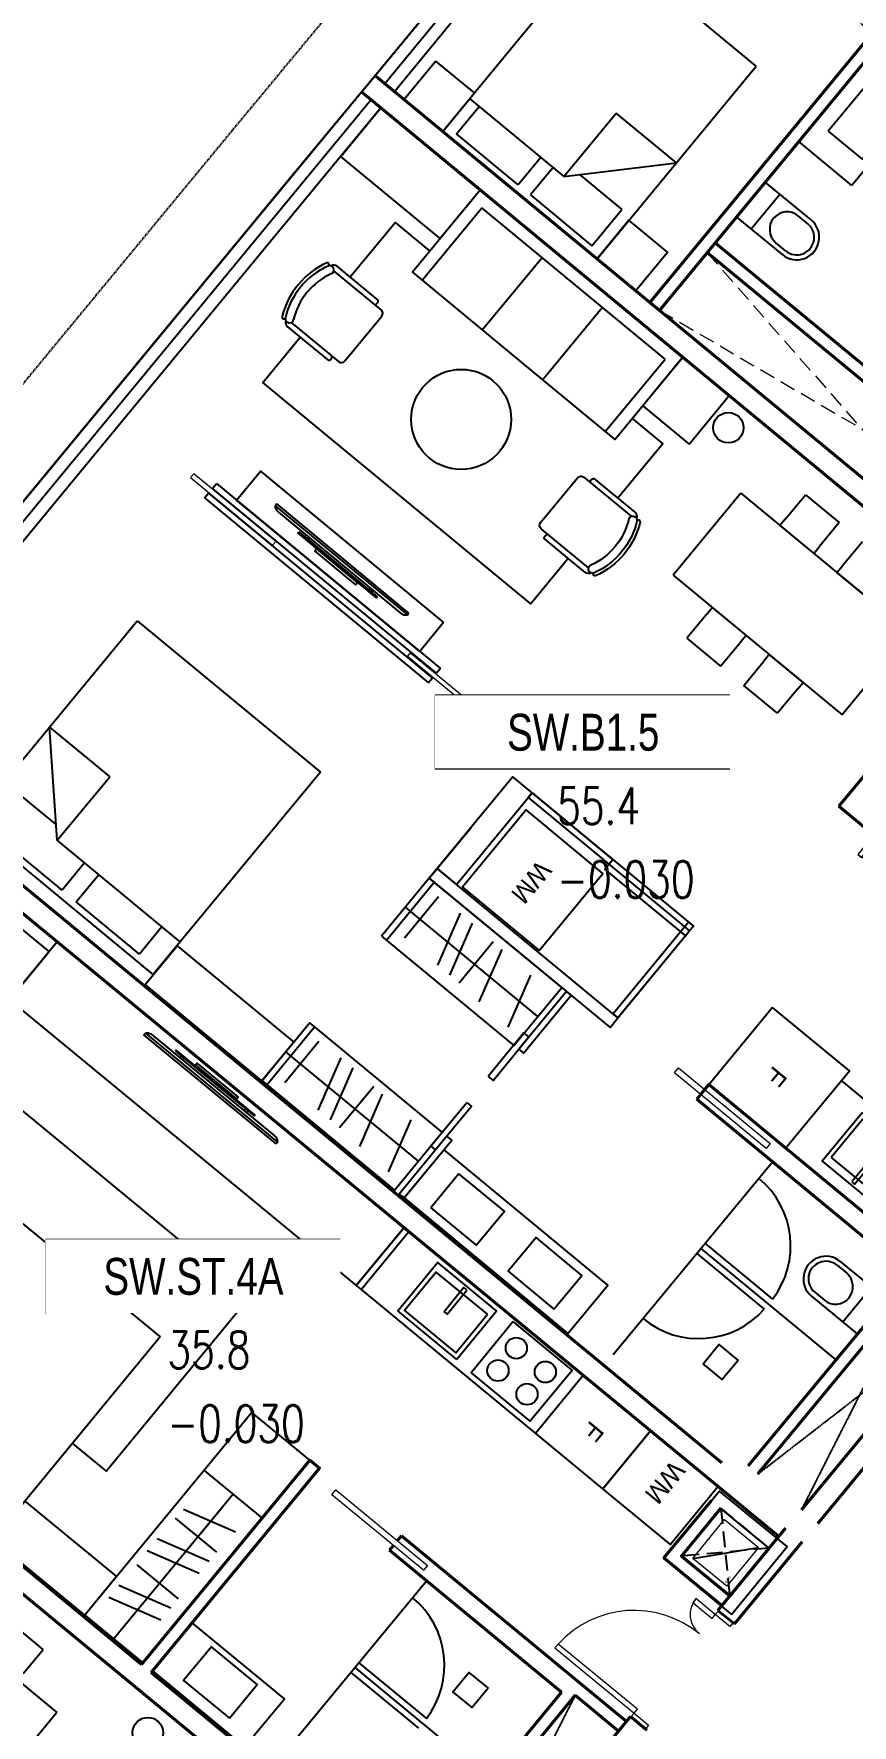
# Model space of a CAD drawing. Header units: millimetres. Extents: x -361654186 to 361255443, y -278569811 to 278836587.
# Drawn here: x -72229 to -65686, y 149983 to 163504 of the extents above; entities that cross this region are included whole.
import ezdxf
from ezdxf.enums import TextEntityAlignment as Align
from ezdxf.xclip import XClip

# ---------------------------------------------------------------- set-up
doc = ezdxf.new("R2010")
doc.units = ezdxf.units.MM
doc.header["$MEASUREMENT"] = 0
doc.header["$XCLIPFRAME"] = 0
doc.set_wipeout_variables(frame=1)
doc.linetypes.add('HIDDEN', pattern=[0.375, 0.25, -0.125])
doc.linetypes.add('TYPICAL 2 +1 BEDROOM FRONT$0$DASHED2', pattern=[9.524999999999999, 6.35, -3.175])
for name, color, linetype in [('A-_FURN----_E-_N', 251, 'Continuous'), ('A-ANNO-DIMS', 50, 'Continuous'), ('A-DRAIN', 8, 'Continuous'), ('A-FLOR-STRS', 1, 'Continuous'), ('A-FURNITURE', 251, 'Continuous'), ('A-GLAZ', 135, 'Continuous'), ('A-UNIT', 1, 'Continuous'), ('KT-Khuat', 9, 'HIDDEN'), ('MEP-M-DUCT-15', 6, 'Continuous'), ('MEP-M-DUCT-25', 7, 'Continuous'), ('SPE-MEP-General', 170, 'Continuous'), ('trục hút mùi', 21, 'Continuous'), ('TYPICAL 2 +1 BEDROOM FRONT$0$A-_DOOR----_E-', 32, 'Continuous'), ('Xref_NT1+NT2_MBDV Cot vach_220729$0$ccu12-Thay', 7, 'Continuous')]:
    doc.layers.add(name, color=color, linetype=linetype)
doc.layers.add('DO DIEN TICH', color=51, linetype='Continuous', plot=False)
doc.layers.add('DO DIEN TICH SAN', color=40, linetype='Continuous', plot=False)
for name, color, linetype, lineweight in [('KT-Chuviet', 255, 'Continuous', 15), ('KT-lomo nuoc', 3, 'HIDDEN', 5), ('KT-Net cat', 1, 'Continuous', 40), ('KT-Net cua', 87, 'Continuous', 9), ('KT-Net thay', 7, 'Continuous', 15), ('KT-Net truc', 18, 'Continuous', 15), ('SPE-MEP-HVAC', 140, 'Continuous', 0), ('SPE-MEP-M-WALL OPENING', 81, 'Continuous', 0)]:
    doc.layers.add(name, color=color, linetype=linetype, lineweight=lineweight)
doc.styles.add('220126_HDN_HBA typical plan$0$210902_YS plan 330pm ver13$0$01 Level 1$0$CENTURY GOTHIC', font='GOTHIC.TTF')
doc.styles.add('font unicode ccu', font='arial.ttf')
doc.styles.add('ROMANS', font='ROMANS.SHX')
doc.styles.get("Standard").update_dxf_attribs({"font": 'arial.ttf'})

# ---------------------------------------------------------------- blocks, each defined once
blk = doc.blocks.new('*U106')
at = {"color": 0}
for points in [[(-1100, -150), (-1100, 0), (-1060, 0), (-1060, -150)], [(-40, -150), (-40, 0), (0, 0), (0, -150)], [(-1020, -150), (-1060, -150), (-1060, -350.9565185792744), (-1020, -350.9565185792744)], [(-40, -150), (-80, -150), (-80, -970), (-40, -970)]]:
    blk.add_lwpolyline(points, close=True, dxfattribs=at)
for centre, radius, start, end in [((-1060.538708044109, -150.4191404617477), 200.5381016879552, 270.1539145637665, 0.05069369801717966), ((-41.53932015914406, -152.4398411269907), 818.4643164306439, 179.8292010983319, 267.3066065333389)]:
    blk.add_arc(centre, radius, start, end, dxfattribs=at)
blk = doc.blocks.new('CH12')
for p, q in [((-312.375, -149.2411279597436), (-312.375, -572.1779138786915)), ((-267.75, -149.2411279597436), (-267.75, -639.6303226458076)), ((267.75, -639.6303226458076), (267.75, -149.2411280118249)), ((312.375, -572.1779138786915), (312.375, -149.2411246072115)), ((-232.0500000000029, -675.3303226458047), (232.0500000000029, -675.3303226458047))]:
    blk.add_line(p, q)
for centre, radius, start, end in [((-267.75, -149.2411279597436), 44.62499999999999, 111.939144832112, 180), ((-273.6712626853696, -77.20016474780641), 13.38749999999989, 116.2505862071374, 296.2505862071374), ((-252.9468673518131, -119.2240579767858), 33.46874999998481, 116.2505888953854, 296.2505888953855), ((0, -632.1362743546706), 632.1362743546692, 63.74941379286258, 116.2505862071374), ((0, -632.1362743546706), 605.3612743546691, 63.7494137928626, 116.2505862071374), ((0, -632.1362743546706), 538.4237743546691, 63.74941109871938, 116.2505888953856), ((252.9468674045929, -119.2240580028119), 33.46875000001501, 243.7494110987195, 63.74941109871941), ((273.671262685355, -77.20016474780641), 13.38750000000007, 243.7494137928627, 63.74941379286245), ((267.75, -149.2411280118286), 44.62499999999959, 0, 68.06085506708637), ((-290.0625, -549.8654138786915), 31.55464011044969, 225, 315), ((-232.0500000000029, -639.6303226458076), 35.7, 180, 269.9999999999999), ((232.0500000000029, -639.6303226458076), 35.7, 270, 0), ((290.0625, -549.8654138786915), 31.55464011044961, 225.0000000000001, 315.0000000000002)]:
    blk.add_arc(centre, radius, start, end)
blk = doc.blocks.new('weqwq333')
blk.add_wipeout([(789.9991194265974, -3.241002831578642e-07), (789.9999072943253, 22.459753120754584), (747.0709751061902, 22.459753120754584), (747.4999072943253, 24.95975312075413), (747.0709751061902, 27.459753120753902), (995.9999072943253, 27.45975312075391), (995.9999072943253, 37.45975312075402), (930.999907294326, 37.45975312075402), (930.999907294326, 57.45975312075402), (1231.8664491169725, 57.45975312038523), (1249.7089296661925, 59.06439810882624), (1266.9787932754527, 63.826835363346035), (1278.4893502848695, 73.14329424184642), (1289.9999072942878, 82.45975312034851), (1289.9999072941914, 102.45975312031429), (-160.00009270580904, 102.45975312090111), (-160.00009270581904, 82.45975312086917), (-148.48953569637888, 73.1432942424063), (-136.9789786872534, 63.82683536394979), (-119.70911507775418, 59.064398109304825), (-101.86663452839275, 57.45975312083085), (198.99990729432534, 57.459753120754), (198.99990729432534, 37.459753120754), (133.99990729432488, 37.459753120754), (133.99990729432488, 27.459753120753888), (382.9288394824605, 27.459753120755714), (382.9288394824605, 22.459753120754577), (339.9999072943251, 22.459753120754577), (339.9991199803412, 0.01578526706665263)]).dxf.layer = 'A-DRAIN'
at = {"layer": 'A-DRAIN'}
for p, q in [((-160.0000927057117, 102.4597531203181), (-160.0000927057117, 82.45975311845541)), ((1289.999907294288, 102.4597531203181), (-160.0000927057117, 102.4597531203181)), ((-160.0000927057117, 102.4597531203181), (-160.0000927057117, 82.45975311845541)), ((-160.0000927057117, 82.45975311845541), (1289.999907294288, 82.45975312031806)), ((-136.978978686966, 63.82683536410332), (-160.0000927057117, 82.45975311845541)), ((-101.8666345281526, 57.45975311845541), (1231.866449117195, 57.45975312031806)), ((1266.978793275543, 63.82683536224067), (1289.999907294288, 82.45975312031806)), ((1289.999907294288, 82.45975312031806), (1289.999907294288, 102.4597531203181)), ((1289.999907294288, 82.45975312031806), (1289.999907294288, 102.4597531203181))]:
    blk.add_line(p, q, dxfattribs=at)
for points in [[(133.999907293357, 37.45975312404335), (995.9999072942883, 37.4597531221807), (995.9999072942883, 27.4597531221807), (133.9999072938226, 27.45975312404335)], [(198.9999072938226, 57.45975312031806), (228.999907293357, 57.4597531221807), (228.9999072938226, 37.45975312031806), (198.9999072938226, 37.4597531221807)], [(339.999907293357, 22.45975312031806), (789.9999072938226, 22.45975312404335), (789.9991194256581, -3.222376108169556e-07), (339.9991199793294, 0.01578526757657528)], [(930.9999072938226, 57.4597531221807), (900.9999072942883, 57.4597531221807), (900.9999072938226, 37.45975312404335), (930.9999072938226, 37.45975312404335)]]:
    blk.add_lwpolyline(points, close=True, dxfattribs=at)
for centre, radius, start, end in [((-101.866634529084, 157.4597531221807), 99.99999999999999, 249.4439547450051, 270), ((389.9999072928913, 24.95975312031806), 7.499999999999999, 160.5287793325574, 199.4712206674425), ((389.9999072928913, 24.95975312031806), 7.499999999999999, 340.5287793325574, 19.47122066744256), ((739.9999072938226, 24.9597531221807), 7.499999999999999, 160.5287793325574, 199.4712206674425), ((739.9999072938226, 24.9597531221807), 7.499999999999999, 340.5287793325574, 19.47122066744256), ((1231.866449116264, 157.4597531240433), 99.99999999999999, 270, 290.5560452077797)]:
    blk.add_arc(centre, radius, start, end, dxfattribs=at)
blk = doc.blocks.new('qweewe')
for p, q in [((-226617.649540008, -3043559.718917042, 0.0008727778800783348), (-226617.6495399146, -3043199.718917044, 0.0008727778800783348)), ((-226142.6495399146, -3043199.718917163, 0.0008727778800783348), (-226617.6495399146, -3043199.718917044, 0.0008727778800783348)), ((-226467.6495400079, -3043559.718917079, 0.0008727778800783348), (-226467.6495399145, -3043199.718917081, 0.0008727778800783348)), ((-226142.649539925, -3043239.718917165, 0.0008727778800783348), (-226242.649539925, -3043239.718917139, 0.0008727778800783348)), ((-226142.649540008, -3043559.718917165, 0.0008727778800783348), (-226617.649540008, -3043559.718917042, 0.0008727778800783348)), ((-226142.6495399976, -3043519.718917165, 0.0008727778800783348), (-226242.6495399976, -3043519.718917141, 0.0008727778800783348))]:
    blk.add_line(p, q)
for centre, radius, start, end in [((-226242.6495399613, -3043379.718917141, 0.0008727778800783348), 139.9999999999927, 89.99999998332474, 269.9999999833247), ((-226142.6495399613, -3043379.718917165, 0.0008727778800783348), 179.9999999999927, 269.9999999833247, 89.99999998332474), ((-226142.6495399613, -3043379.718917165, 0.0008727778800783348), 139.9999999999927, 269.9999999833247, 89.99999998332474)]:
    blk.add_arc(centre, radius, start, end)
blk = doc.blocks.new('BEDH-1')
for p, q in [((475, -1.054711873393899e-13), (-475, 1.054711873393899e-13)), ((-475, 1.054711873393899e-13), (-475.0000000000002, -1050)), ((-381.8394731497392, -27.72451273631296), (-381.8394731497393, -215.2726866770535)), ((-20.94842891092413, -27.72451273631304), (-381.8394731497392, -27.72451273631296)), ((-20.94842891092416, -169.6087834425271), (-20.94842891092413, -27.72451273631304)), ((379.7956140944734, -27.72451273631313), (52.11540216114371, -27.72451273631306)), ((52.11540216114371, -27.72451273631306), (52.11540216114368, -169.6087834425271)), ((379.7956140944734, -169.6087834425271), (379.7956140944734, -27.72451273631313)), ((474.9999999999998, -1050), (475, -1.054711873393899e-13)), ((-162.6479800441303, -169.608783442527), (-475.0000000000001, -498.4003835124894)), ((474.9999999999999, -169.6087834425272), (-162.6479800441303, -169.608783442527)), ((-162.6479800441303, -169.608783442527), (-162.6479800441303, -498.4003835124894)), ((-206.9290897110478, -215.2726866770535), (-381.8394731497393, -215.2726866770535)), ((-475.0000000000001, -498.4003835124894), (-162.6479800441303, -498.4003835124894)), ((-475.0000000000002, -1050), (474.9999999999998, -1050))]:
    blk.add_line(p, q)
blk = doc.blocks.new('Condo-1BR-corner')
at = {"layer": 'A-FLOR-STRS'}
for p, q in [((3077.315626239404, 1997.907655009767, -3.841493788019935e-05), (3109.15141448006, 2036.462584674824, -3.841493788020803e-05)), ((3109.15141448006, 2036.462584674824, -3.841493788020803e-05), (4899.40486148186, 558.2053485155338, -3.841493788020976e-05)), ((3140.987202629447, 2075.017514228704, -3.841493788020109e-05), (3172.822990685701, 2113.572443670011, -3.841493788020109e-05)), ((4931.240649629384, 596.760278069065, -3.841493788020976e-05), (3140.987202629447, 2075.017514228704, -3.841493788020109e-05)), ((3172.822990708053, 2113.572443695506, -3.841493788020109e-05), (4963.076437428594, 635.3152071973309, -3.841493788020109e-05)), ((3172.822990685701, 2113.572443670011, -3.841493788020109e-05), (4963.076437687501, 635.3152075111866, -3.841493788020109e-05)), ((3077.315626239404, 1997.907655009767, -3.841493788019935e-05), (4867.569073239341, 519.6504188491963, -3.841493788020109e-05)), ((4899.404864395037, 558.2053520440822, -3.841493788020976e-05), (4867.569073239341, 519.6504188491963, -3.841493788020456e-05)), ((4963.076437687501, 635.3152075111866, -3.841493788020109e-05), (4931.240652544424, 596.7602815983118, -3.841493788020976e-05))]:
    blk.add_line(p, q, dxfattribs=at)
at = {"layer": 'A-FURNITURE'}
for p, q in [((4816.22910903208, 3739.222778340452, -3.841493788020109e-05), (5293.765931420028, 4317.54672152549, -3.841493788020803e-05)), ((6758.853254156187, 3107.78677147103, -3.841493788020109e-05), (5293.765931420028, 4317.54672152549, -3.841493788020803e-05)), ((5298.165728351101, 3341.275426349137, -3.841493788020803e-05), (5775.702550740913, 3919.599369533244, -3.841493788019935e-05)), ((5780.102347671986, 2943.32807435689, -3.841493788020803e-05), (6257.63917006366, 3521.652017542045, -3.841493788020109e-05)), ((6281.316431764513, 2529.462828285876, -3.841493788019935e-05), (6758.853254156187, 3107.78677147103, -3.841493788020109e-05)), ((5961.577617643401, 2793.479317815276, -3.841493788020803e-05), (6038.687476733699, 2729.807741495199, -3.841493788020109e-05)), ((7366.165704848245, 2035.246433035587, 0.0267037793208661), (8715.588239723817, 920.9938462174032, 0.02757763038597387)), ((7722.064543763176, 1830.83250509901, 0.02670377932086512), (7881.243484606966, 2023.607152784942, 0.02670377932086513)), ((7881.243484606966, 2023.607152784942, 0.02670377932086513), (8151.127991370857, 1800.756635599304, 0.02670377932086513)), ((8151.127991370857, 1800.756635599304, 0.02670377932086513), (7991.949050525203, 1607.981987913256, 0.02670377932086513)), ((8336.829100901261, 1647.418495529448, 0.02670377932086512), (8177.650160055608, 1454.643847843749, 0.02670377932086513)), ((6824.957306133583, 1379.812630755594, 0.0267037793208651), (8174.379840845242, 265.5600440806011, 0.02757763038597386)), ((7093.010878870264, 1069.013146451558, 0.02670377932086513), (6933.83193802461, 876.2384987673722, 0.02670377932086512)), ((6933.83193802461, 876.2384987673722, 0.02670377932086512), (7203.716444786638, 653.387981581036, 0.02670377932086513)), ((7203.716444786638, 653.387981581036, 0.02670377932086513), (7362.895385632291, 846.1626292665023, 0.02670377932086512)), ((8715.588239723817, 920.9938462174032, 0.02757763038597387), (8174.379840845242, 265.5600440809503, 0.02757763038597318)), ((7389.417554317042, 500.0498415104812, 0.02670377932086513), (7548.596495162696, 692.8244891961804, 0.02670377932086513)), ((7659.30206107907, 277.199324325542, 0.02670377932086512), (7389.417554317042, 500.0498415104812, 0.02670377932086513)), ((7818.481001924723, 469.9739720111247, 0.02670377932086512), (7659.30206107907, 277.199324325542, 0.02670377932086512)), ((4874.681453628466, -1041.106112443842), (5208.393912417814, -636.9573445421411)), ((4674.840217996389, -1517.088740902953, -0.1498657787379716), (4947.508622599766, -1186.876360980328, -0.1498657787379717)), ((5742.005824772641, -2146.329532478587, 0.0007515485165374772), (4683.665318580344, -1272.434317290667, 0.02739510591846444)), ((4942.238858034834, -1737.888826208888, -0.1498657787379717), (5123.663666151464, -1321.109279399738, -0.1498657787379717)), ((5038.993123549968, -1817.782351771835, -0.1498657787379717), (5220.417931662872, -1401.002804965479, -0.1498657787379717)), ((5112.391003420576, -1878.389657926513, -0.1498657787379717), (5385.059408025816, -1548.177278002491, -0.1498657787379717)), ((5274.289500746876, -2028.904769450543, -0.1498657787379717), (5455.71430885978, -1612.125222650939, -0.1498657787379717)), ((5504.115218132734, -2233.199693091214), (5685.540026247501, -1816.4201462809)), ((3719.766780484468, -2673.736375647713, -0.1498657787379717), (3992.435185089707, -2343.523995725089, -0.1498657787379716)), ((4786.932642875239, -3302.976855804329), (3728.591881070286, -2429.081952035427, 0.02739510591846444)), ((3987.165420524776, -2894.536460953648, -0.1498657787379716), (4168.590228641406, -2477.756914144498, -0.1498657787379717)), ((4083.919686038047, -2974.429986516596, -0.1498657787379717), (4265.344494152814, -2557.65043971024, -0.1498657787379717)), ((4157.317565910518, -3035.037292671273, -0.1498657787379717), (4429.985970515758, -2704.824912747252, -0.1498657787379717)), ((4319.216063234955, -3185.552404195303, -0.1498657787379717), (4500.64087134786, -2768.772857395699, -0.1498657787379717)), ((4549.041780620813, -3389.847327835974), (4730.46658873558, -2973.06778102566)), ((6345.608383750456, -4848.92048987461, -0.03334583362548411), (7618.064313507522, -3307.848213182588, 0.01096106421166161)), ((7013.453238355811, -4041.160984318645, -0.004838702408748222), (7552.885378346662, -4486.568624961597, -0.004838702408748226)), ((7045.743187795277, -4000.980330892547, -0.04093263929491249), (8125.461370135541, -4892.274594775343, -0.01239346053477127)), ((7079.08942033432, -3961.67187734897, -0.004838702408748228), (7618.506606670911, -4407.09762770572, -0.004838702408748225))]:
    blk.add_line(p, q, dxfattribs=at)
at = {"layer": 'A-FURNITURE', "extrusion": (-5.788255105649877e-07, 4.780158418304732e-07, 0.9999999999997182)}
blk.add_line((9201.761324757535, -3512.903605680389, -0.0659759028341527), (8169.003075327026, -2659.899857449229, -0.05596140533113962), dxfattribs=at)
at = {"layer": 'A-FURNITURE'}
for points in [[(4166.815193249146, 4728.603768157016), (4485.173074843595, 5114.153063614096), (5280.021608248353, 4457.957524803584), (4961.663726655766, 4072.408229346271)], [(5697.478132091463, -358.7643115321407), (5543.258414134383, -231.4211590145715), (4938.343471808359, -964.0071674586507), (5092.563189765438, -1091.35031997622)], [(5753.755579190329, -1619.562718220055), (6263.128189899027, -1002.683845621068), (5649.205955989659, -495.7526068484876), (5139.833345279098, -1112.631479447358)], [(4492.647499646991, -1503.764561397489), (4531.202429182827, -1535.600349568296), (4912.453431289643, -1072.018473667558), (4873.898501751944, -1040.182685498265)], [(4492.649183541536, -1503.762522134115), (5550.990337865427, -2377.65695239976), (5933.022607959807, -1915.000542710186), (4874.681453628466, -1041.106112443842)], [(5589.543619640172, -2409.511690354906), (5628.098549176008, -2441.347478525713), (6009.349551282823, -1977.765602624975), (5970.794621746987, -1945.929814455681)], [(3537.565734347329, -2660.40531958302), (3576.120663883165, -2692.241107753827), (3957.37166598998, -2228.659231853206), (3918.816736452281, -2196.823443683796)], [(3537.575746029615, -2660.410156878876), (4595.914015712216, -3534.308078702888), (4977.946285804734, -3071.651669013314), (3919.608016116545, -2197.753747188603)], [(5345.352768043056, -2626.712566307979), (5383.907697578892, -2658.548354478786), (5669.513897500932, -2310.797711945255), (5630.958967963234, -2278.961923775962)], [(5173.325547115877, -2835.047203604598), (5211.880476655439, -2866.882991772494), (4924.564211633056, -3212.956706620054), (4886.00928209722, -3181.120918450644)], [(4634.461854340509, -3566.152448540437), (4673.016783876345, -3597.988236711244), (5054.26778598316, -3134.406360810623), (5015.712856447324, -3102.570572641212)], [(5983.241884753108, -4681.182947300375), (6302.22668244876, -4296.152027592063), (4992.138452989981, -3212.791558017139), (4673.153655298054, -3597.822477722657)]]:
    blk.add_lwpolyline(points, close=True, dxfattribs=at)
for points, elevation in [([(5780.102347671986, 2943.32807435689), (6358.426290856674, 2465.791251966264), (6899.634689565748, 3121.22505424195), (5280.32764864713, 4458.328156933421), (4739.119249939919, 3802.89435465727), (5780.102347671986, 2943.32807435689)], -3.841493788020803e-05), ([(6950.880839273334, 2429.41845601087), (7269.238720867783, 2814.967751467368), (6899.111397227272, 3120.591317796498), (6580.753515634686, 2735.042022340465)], -3.841493788019935e-05), ([(4988.821136778221, 1003.111789769027), (4797.806407822296, 771.7822124939412), (3332.715292112902, 1981.545294460841), (3523.730021068826, 2212.874871735228)], -3.841493788020109e-05), ([(6987.77137638256, -1424.191585444962), (6382.875366989523, -2156.754664945416), (5092.582122698426, -1091.327391032595), (5697.478132091463, -358.7643115321407)], 0.05479021183692888), ([(5697.478327292949, -358.7644727149745), (5665.642539123073, -397.3194022538373), (6310.788879476488, -930.0331816867692), (6342.624667644501, -891.4782521481393)], 0.05479021183692888), ([(6955.935219828039, -1462.74696112005), (6924.099431658164, -1501.301890658913), (6278.953091306612, -968.5881112230709), (6310.788879476488, -930.0331816867692)], 0.05479021183692888), ([(4938.343634178862, -964.00730153115), (4874.672057999298, -1041.117160412483), (6319.323772618547, -2233.71921910916), (6382.995348798111, -2156.609360227943)], 0.05479021183692884), ([(6344.440419262275, -2124.773572057136), (6382.995348798111, -2156.609360227943), (6986.855114392936, -1423.435754886828), (6948.300184855238, -1391.599966717535)], 0.05479021183692888), ([(2603.014366121963, -1890.492200295557), (2857.70225915499, -1582.054074977641), (3791.391731506214, -2353.028379826574), (3536.703838482499, -2661.4665051396)], 0.02739510591846444), ([(4885.576437963173, -3673.707004213938), (5108.060844587162, -3403.520607645856), (5474.742382595316, -3705.463730766089), (5252.257975969464, -3975.650127330446)], 9.393739840296567e-07), ([(5870.574118742719, -4487.044698998332), (6093.790337001905, -4217.462577953585), (5727.928887201473, -3914.526281903265), (5504.712668946013, -4184.108402948943)], 9.393739840296567e-07), ([(7344.361322156037, -4895.839191415522), (7217.018169478397, -5050.058909565269), (7062.798451329465, -4922.715756887861), (7190.141604005243, -4768.496038738114)], -0.03056135147877142)]:
    blk.add_lwpolyline(points, close=True, dxfattribs=dict(at, elevation=elevation))
for points, elevation in [([(4240.466782832518, 3765.176860045409), (4600.244986975566, 4200.888494891231), (4878.222089515999, 3971.355715074926)], -3.841493788019935e-05), ([(5985.08311213553, 1514.395003156969), (5685.837410369888, 1151.991632314865), (3543.432907890528, 2921.029644633178), (3842.67860965617, 3283.433015475282)], -3.841493788020109e-05), ([(6497.529130086303, 2634.252611963893), (6742.649489454925, 2431.850482572918), (6382.871285311878, 1996.138847727096)], -3.841493788020109e-05), ([(7366.165704848245, 2035.246433035587), (6824.957306133583, 1379.812630755594)], 0.0267037793208651), ([(7366.165705017745, 2035.246432894142), (6824.957306133583, 1379.812630755594)], 0.0267037793208651), ([(7722.064543763176, 1830.832505098311), (7678.141910763457, 1777.639726852183), (7948.026417525485, 1554.789209667128), (7991.949050525203, 1607.981987913256)], 0.0267037793208651), ([(8447.534666815773, 1231.793330657878), (8403.612033817917, 1178.600552409538), (8133.727527055889, 1401.451069595991), (8177.650160055608, 1454.643847843749)], 0.02670377932086511), ([(7093.010878872126, 1069.013146452256), (7136.933511869982, 1122.205924699665), (7406.81801863201, 899.3554075132124), (7362.895385632291, 846.1626292665023)], 0.02670377932086509), ([(7818.481001924723, 469.9739720118232), (7862.403634926304, 523.1667502584169), (7592.519128162414, 746.0172674434725), (7548.596495162696, 692.8244891961804)], 0.0267037793208651)]:
    blk.add_lwpolyline(points, dxfattribs=dict(at, elevation=elevation))
at = {"layer": 'A-FURNITURE', "extrusion": (-1.157651021131046e-06, 9.560316836589854e-07, 0.9999999999988729)}
for points, elevation in [([(7619.158764885078, -2075.353295924693), (7109.703959060324, -2692.164288706251), (7723.558638487431, -3199.177328647102), (8233.013444321354, -2582.366335863797)], -0.05317237950317953), ([(8334.030660259767, -2914.817532669258), (8804.349042257189, -3303.276822112067), (8485.93978861373, -3688.783692603673), (8015.621406614217, -3300.324403159002)], -0.1536049820392189), ([(8087.084145485899, -3275.04443177929), (8497.26345568714, -3613.831877653952), (8751.990858603198, -3305.426381263566), (8341.811548401907, -2966.638935386779)], -0.1536049820392197), ([(8251.95176164419, -3469.581495450481), (8275.08217387442, -3488.686050670134), (8434.286800695369, -3295.93261542695), (8411.156388466781, -3276.828060205783)], -0.1536049820392206)]:
    blk.add_lwpolyline(points, close=True, dxfattribs=dict(at, elevation=elevation))
at = {"layer": 'A-FURNITURE'}
for centre, radius in [((5129.203319020569, 2626.220606427756, -7.575669065101528e-05), 400), ((7265.222231714055, 2559.532887719339, 0.05475179689904869), 121.6887198866292)]:
    blk.add_circle(centre, radius, dxfattribs=at)
for centre, start, end in [((7063.171202656697, -3980.949074914504, -0.004838702408748223), 322.4983955305573, 50.45168227241857), ((7029.370808844338, -4021.883252352534, -0.00483870240874822), 230.4536059227265, 318.4068926856563)]:
    blk.add_arc(centre, 700.0000000000001, start, end, dxfattribs=at)
at = {"layer": 'A-GLAZ'}
for points in [[(118.7050963280781, 143.6681763250963), (4332.202503639855, 5243.831563621759)], [(272.9247466500383, 16.32494139345363), (4485.266620121052, 5117.42546859273)]]:
    blk.add_lwpolyline(points, dxfattribs=at)
at = {"layer": 'KT-Khuat', "ltscale": 5}
for points, elevation in [([(8774.941978017829, -4262.867068387684), (7849.146899595115, -6090.599590932339)], -0.01239346021309639), ([(7502.171912454738, -5804.054030333064), (9121.798273868713, -4549.566814384016)], -0.0123934609284048)]:
    blk.add_lwpolyline(points, dxfattribs=dict(at, elevation=elevation))
at = {"layer": 'KT-Net cat'}
for p, q in [((8149.651357628201, -466.5148217750248, -0.01239347268274163), (9405.577014549985, 1054.048384606023, -0.01239339213407218)), ((118.7025131370756, 143.670309334062, -0.01239346092840128), (7212.808526857931, -5714.120230647037, -0.01239346092840128)), ((8396.611228772264, -670.4635568400263, -0.01239347268274165), (8149.651357628201, -466.5148217750248, -0.01239347268274163)), ((7849.14718786304, -6090.599241871038, -0.01239346092840495), (10732.34852977621, -2599.354093161412, -0.01239345930801874)), ((7980.226736350625, -6198.849655118713, -0.01239346092840497), (10971.6808577257, -2576.522092691856, -0.0123934597493475)), ((7425.066295697325, -5740.377316657978, -0.01239346092840492), (8697.86394235259, -4199.15695699153, -0.0123934602130807)), ((7502.171912454738, -5804.054030333064, -0.01239346092840493), (8774.941978017829, -4262.867068387684, -0.01239346021309621))]:
    blk.add_line(p, q, dxfattribs=at)
at = {"layer": 'KT-Net cat', "elevation": -0.04131058838218386}
blk.add_lwpolyline([(7013.31250506267, -2806.76340679219), (7108.817300902767, -2691.09649702115), (9217.30306970881, -4433.899904612976), (9121.798273868713, -4549.566814384016)], close=True, dxfattribs=at)
at = {"layer": 'KT-Net cua'}
for points, elevation in [([(3647.228667074814, 1650.516770962626), (2991.794864658266, 2191.725169501617), (2966.326234139502, 2160.881225859514), (3621.76003655605, 1619.672827319708)], 0.0008352830848686234), ([(4724.836566364393, 760.7084641862893), (5380.270368780941, 219.5000656461343), (5354.801738262177, 188.656122003682), (4699.367935845628, 729.8645205427893)], 0.0008352830848686148), ([(7599.801213981642, -3163.058689760219), (7567.965425809904, -3201.613619299082), (6835.421764595492, -2596.733644075401), (6867.257552765368, -2558.178714539099)], -0.05136502226448281)]:
    blk.add_lwpolyline(points, close=True, dxfattribs=dict(at, elevation=elevation))
at = {"layer": 'A-FURNITURE'}
for name, p, rotation in [('CH12', (3825.637894203886, 3702.607808459667, -7.575669065651089e-05), 50.45264409332036), ('qweewe', (-2104064.097540102, -2207036.687875362, -0.07552919988774623), 140.4536058681156)]:
    blk.add_blockref(name, p, dxfattribs=dict(at, rotation=rotation))
at = {"layer": 'A-FURNITURE', "xscale": -1, "rotation": 230.4526440933203}
blk.add_blockref('CH12', (6432.768744334579, 1549.833403985831, -7.575669065650395e-05), dxfattribs=at)
at = {"layer": 'KT-Net cua', "rotation": 320.4865050622928}
blk.add_blockref('*U106', (9340.700256635144, -1254.651254996192, -0.01239347268270695), dxfattribs=at)
at = {"layer": 'A-FURNITURE', "insert": (5803.886828871444, -937.4077335628681, 0.04131058838218382), "char_height": 150, "width": 310.8634934604634, "attachment_point": 4, "rotation": 230.45264409332034, "style": '220126_HDN_HBA typical plan$0$210902_YS plan 330pm ver13$0$01 Level 1$0$CENTURY GOTHIC'}
blk.add_mtext('WM', dxfattribs=at)
at = {"layer": 'A-FURNITURE', "extrusion": (-1.157651021131046e-06, 9.560316836589854e-07, 0.9999999999988729), "insert": (7609.648837772373, -2675.110885519302, 0.08512250360978546), "char_height": 150, "width": 310.8634934604635, "attachment_point": 6, "text_direction": (-0.6368185072874099, -0.771013740977575, -1.000303254148222e-10), "style": '220126_HDN_HBA typical plan$0$210902_YS plan 330pm ver13$0$01 Level 1$0$CENTURY GOTHIC'}
blk.add_mtext('F', dxfattribs=at)
at = {"layer": 'A-FURNITURE', "xscale": 0.9450000000000002, "yscale": 0.9450000000000002, "zscale": 0.9450000000000002, "rotation": 320.4549032879013}
blk.add_blockref('weqwq333', (3710.296612778679, 1779.860663877917, -3.841493788020803e-05), dxfattribs=at)
at = {"layer": 'A-GLAZ'}
blk.add_lwpolyline([(195.8149214884907, 79.99655885976972), (4408.16100330319, 5181.102182317816)], dxfattribs=at)
at = {"layer": 'KT-Net cat'}
blk.add_line((9405.577014549985, 1054.048384606023, -0.01239339213407218), (4332.202503639855, 5243.831563621759, -0.01239339213407177), dxfattribs=at)
at = {"layer": 'A-FURNITURE', "xscale": -2.000000000000002, "yscale": 2.000000000000002, "zscale": 2, "rotation": 140.4522556179508}
blk.add_blockref('BEDH-1', (1935.374628433958, -1207.020076277666, -0.01239347081291349), dxfattribs=at)
blk = doc.blocks.new('*U89')
at = {"color": 0}
blk.add_lwpolyline([(-2.91038304567337e-11, 0), (399.9999999999709, -9.701276818911232e-12), (399.9999999999709, 349.9999999999903), (-2.91038304567337e-11, 350)], close=True, dxfattribs=at)
at = {"layer": 'MEP-M-DUCT-15'}
for points in [[(50, 50), (50, 299.9999999999709), (149.9999999999709, 200), (50, 50)], [(349.9999999999709, 299.9999999999612), (50, 299.9999999999709), (149.9999999999709, 200), (349.9999999999709, 299.9999999999612)]]:
    blk.add_solid(points, dxfattribs=at)
at = {"layer": 'MEP-M-DUCT-25'}
blk.add_line((-2.91038304567337e-11, -2.91038304567337e-11), (399.9999999999709, 349.9999999999612), dxfattribs=at)
blk = doc.blocks.new('A$C3AE13516')
at = {"layer": 'SPE-MEP-General'}
for points in [[(-100.0000000002328, -600), (599.9999999997672, -600), (599.9999999997672, 100), (-100.0000000002328, 100)], [(0, -499.9999999997672), (500, -500), (499.9999999997672, -2.328306436538696e-10), (0, 0)]]:
    blk.add_lwpolyline(points, close=True, dxfattribs=at)
at = {"layer": 'SPE-MEP-M-WALL OPENING', "color": 1, "xscale": -1, "rotation": 179.9895041423619}
blk.add_blockref('*U89', (49.9998987603467, -76.76334756263532), dxfattribs=at)
at = {"layer": 'SPE-MEP-M-WALL OPENING', "color": 1, "insert": (64.64127082936466, -410.7896422147751, 1.163083541288703e-07), "char_height": 21.77335910446063, "attachment_point": 7, "rotation": 359.9790082847188}
blk.add_mtext_dynamic_manual_height_columns('KED', width=18.10155403055251, gutter_width=108866.7955223031, heights=[0], dxfattribs=at)
blk = doc.blocks.new('shaft-1')
at = {"layer": 'SPE-MEP-HVAC', "color": 1, "extrusion": (4.651570258340101e-07, -2.266809244651223e-15, 0.9999999999998919), "rotation": 0.2150540521202157}
blk.add_blockref('A$C3AE13516', (-88904.04805619108, 15976.33239922806, -0.02951864346215229), dxfattribs=at)
blk = doc.blocks.new('*U179')
at = {"layer": 'TYPICAL 2 +1 BEDROOM FRONT$0$A-_DOOR----_E-'}
for points in [[(79.99999999912372, 920), (39.9999999991237, 920), (39.99999999912325, 0), (79.99999999912325, 0)], [(0, 0), (0, 0), (0, 0), (39.99999999912325, 0), (39.99999999912325, -42), (49.99999999912689, -42), (49.99999999912689, -100), (0, -100), (0, -100), (0, -100)], [(1000, 0), (1000, 0), (1000, 0), (960.0000000008731, 0), (960.0000000008731, -42), (950.0000000008731, -42), (950.0000000008731, -100), (1000, -100), (1000, -100), (1000, -100)]]:
    blk.add_lwpolyline(points, close=True, dxfattribs=at)
at = {"layer": 'TYPICAL 2 +1 BEDROOM FRONT$0$A-_DOOR----_E-', "color": 8, "linetype": 'TYPICAL 2 +1 BEDROOM FRONT$0$DASHED2', "ltscale": 0.1}
blk.add_arc((39.99999999912325, 0), 920.0000000017498, 0, 90, dxfattribs=at)
blk = doc.blocks.new('queen')
at = {"layer": 'A-_FURN----_E-_N', "color": 8, "ltscale": 5}
for p, q in [((103708.7220491092, -43779.56716111302, 0.0843039416065654), (103708.7349314406, -42179.56716115586, 0.0843039416065654)), ((103708.7349314406, -42179.56716115586, 0.0843039416065654), (105708.7349313926, -42179.58139952272, 0.0843039416065654)), ((105369.5173645155, -42179.57909956761, 0.0843039416065654), (105369.5087177861, -43154.875059627, 0.0843039416065654)), ((105708.7349313926, -42179.58139952272, 0.0843039416065654), (105708.7220490617, -43779.58139947802, 0.0843039416065654)), ((105653.2742868797, -42278.0879294984, 0.0843039416065654), (105369.5164911309, -42278.09128250182, 0.08430394160656363)), ((105653.2791806874, -42916.08184541203, 0.08430394160656363), (105653.2742868797, -42278.0879294984, 0.0843039416065654)), ((105369.5106392815, -42916.08376941271, 0.0843039416065654), (105653.2791806874, -42916.08184541203, 0.08430394160656363)), ((105369.5106392815, -43043.07902958989, 0.0843039416065654), (105653.2791806879, -43043.08095358871, 0.08430394160656363)), ((105653.2791806879, -43043.08095358871, 0.08430394160656363), (105653.2742868788, -43681.07486950047, 0.08430394160656363)), ((104711.9212820595, -43779.57464099675, 0.08430394160656363), (104711.925517661, -43154.87060109898, 0.0843039416065654)), ((105369.5087177861, -43154.875059627, 0.0843039416065654), (104711.9212820595, -43779.57464099675, 0.08430394160656363)), ((105369.5087177861, -43154.875059627, 0.0843039416065654), (104711.925517661, -43154.87060109898, 0.0843039416065654)), ((105278.1783354487, -43241.63774473034, 0.08430394160656363), (105278.1779390066, -43681.07232628204, 0.08430394160656185)), ((105708.7220490617, -43779.58139947802, 0.0843039416065654), (103708.7220491092, -43779.56716111302, 0.0843039416065654)), ((105653.2742868788, -43681.07486950047, 0.08430394160656363), (105278.1779390066, -43681.07232628204, 0.08430394160656185))]:
    blk.add_line(p, q, dxfattribs=at)
at = {"layer": 'A-_FURN----_E-_N', "color": 8, "ltscale": 5, "elevation": 0.0843039416065583}
for points in [[(105308.7349313926, -41779.58139952458), (105708.7349313935, -41779.58139952831), (105708.7349313926, -42179.58139952458), (105308.7349313935, -42179.58139952831)], [(105308.7349313921, -43779.58004353382), (105708.7349313926, -43779.58004353382), (105708.7349313926, -44179.58004353382), (105308.7349313931, -44179.58004353382)]]:
    blk.add_lwpolyline(points, close=True, dxfattribs=at)
blk = doc.blocks.new('*U403')
at = {"layer": 'KT-lomo nuoc', "ltscale": 500}
for p, q in [((2355.985810264299, 2852.941957672015), (462.6407440093552, -382.0610500681726)), ((2818.626554273654, 2470.890204656182), (1.734723475976807e-18, -0.009297052340116354))]:
    blk.add_line(p, q, dxfattribs=at)
blk.add_lwpolyline([(2355.985810264299, 2852.941957672015), (2818.626554273654, 2470.890204656182), (462.6407440093552, -382.0610500681726), (1.734723475976807e-18, -0.009297052340116354)], close=True, dxfattribs=at)
blk = doc.blocks.new('condotel corner')
at = {"layer": 'A-FURNITURE'}
for points, elevation in [([(12454751.83605442, 623921.8813563455), (12454327.75516226, 624272.1032815576), (12454869.0072285, 624927.5010239945), (12455293.08812066, 624577.2790987825)], 8.04175706311413e-08), ([(12454564.20906792, 624354.9272424927), (12454833.77631649, 624131.6930637019), (12455136.73698754, 624497.5343294287), (12454867.16973897, 624720.7685082158)], 8.041757064564928e-08)]:
    blk.add_lwpolyline(points, close=True, dxfattribs=dict(at, elevation=elevation))
at = {"layer": 'A-GLAZ'}
for p, q in [((12450832.90452403, 624668.4374273373), (12452454.41917725, 626640.4899814717)), ((12451017.98043723, 624736.0715931244), (12452531.6607801, 626576.9782912872)), ((12451095.08623027, 624672.3947338671), (12452608.90238294, 626513.4666011027))]:
    blk.add_line(p, q, dxfattribs=at)
at = {"layer": 'KT-Net cat'}
for p, q in [((12456259.8695474, 620407.1227302318, 8.046151031491482e-08), (12450948.07578911, 624793.8014764969, 8.046151075848904e-08)), ((12456151.61913415, 620276.0431817444, 8.046151030166045e-08), (12450831.33160904, 624669.7363995991, 8.046151074594617e-08)), ((12456589.28405079, 621042.9255296774, 8.046151037919446e-08), (12453659.27059922, 623462.6406615393, 8.046151062388534e-08)), ((12456448.50172035, 621029.496626595, 8.046151037784598e-08), (12453595.59388823, 623385.5350425695, 8.046151061608586e-08))]:
    blk.add_line(p, q, dxfattribs=at)
at = {"layer": 'KT-Net cat', "elevation": 8.041757067435353e-08}
blk.add_lwpolyline([(12454869.00721451, 624927.5010355457), (12453213.53362225, 622922.9013287516), (12453136.42800549, 622986.5780424268), (12454887.53711632, 625106.9820056495), (12454964.64274149, 625043.3052850266), (12454932.68392411, 625004.6066528289)], dxfattribs=at)
at = {"layer": 'A-FURNITURE', "xscale": -0.9999999999999999, "rotation": 50.44539158066753}
blk.add_blockref('queen', (12486276.92551311, 732717.2682071608, -0.08430386114507893), dxfattribs=at)
at = {"layer": 'A-FURNITURE', "ltscale": 5, "rotation": 320.449788512014}
blk.add_blockref('qweewe', (14566567.84928247, 2826159.208778244, -0.0008726974183096961), dxfattribs=at)
at = {"layer": 'KT-lomo nuoc', "linetype": 'HIDDEN', "xscale": -0.9999999999999999, "rotation": 10.89765347559021}
blk.add_blockref('*U403', (12456448.50172035, 621029.496626595, 8.046151037784598e-08), dxfattribs=at)
at = {"layer": 'KT-Net cua', "xscale": -1, "rotation": 50.44906235513358}
blk.add_blockref('*U179', (12455524.30087121, 625878.0405800682, 8.046154627730457e-08), dxfattribs=at)
blk = doc.blocks.new('TAG CAO DO SAN')
at = {"layer": 'KT-Net thay', "flags": 128}
blk.add_lwpolyline([(1526701.778855525, -266095.2298759429), (1526701.778855525, -266566.6584041911), (1527644.63591202, -266566.6584041911), (1527644.63591202, -266095.2298759429)], close=True, dxfattribs=at)
blk.add_wipeout([(1526701.778855525, -266095.2298759429), (1527644.6359120198, -266095.2298759429), (1527644.6359120198, -266566.65840419114), (1526701.778855525, -266566.65840419114)]).dxf.layer = 'KT-Net thay'
for points in [[(1526701.778855525, -266330.9441400666), (1527644.63591202, -266330.9441400666)], [(1526701.778855525, -266566.6584041911), (1527644.63591202, -266566.6584041911)]]:
    blk.add_lwpolyline(points, dxfattribs=at)
at = {"layer": 'KT-Chuviet', "color": 31, "style": 'ROMANS', "width": 0.75}
blk.add_text('DTTT:', height=117.8571320618522, dxfattribs=at).set_placement((1526748.92170835, -266507.8139601254))
at = {"layer": 'KT-Chuviet', "color": 31, "style": 'font unicode ccu', "width": 0.75}
blk.add_attdef('TÊNPHÒNG', text='', height=117.85713, dxfattribs=at).set_placement((1527175.308820772, -266213.4467624734), align=Align.MIDDLE_CENTER)
at = {"layer": 'KT-Chuviet', "color": 31, "ltscale": 15, "style": 'ROMANS', "width": 0.75, "flags": 8}
blk.add_attdef('CAO-DO', (1527091.943339912, -266507.7298381611), '', height=117.8571320618522, dxfattribs=at)
blk = doc.blocks.new('Condo-Studio1')
at = {"layer": 'A-FURNITURE'}
for p, q in [((3149.853309312326, -2123.582200206642, -0.07462600999380702), (3149.876082952949, -724.3200364990334, -8.360970926702381e-07)), ((3099.974599087087, -2122.900580145331, -0.01758431142098189), (3099.962856286729, -1423.347151255381, -0.01758431142098189)), ((3199.974599070265, -2122.898901529727, -0.01757970001692999), (3199.962856271799, -1423.345472641377, -0.01757970001692998)), ((4214.708270627612, -2126.067855971283, -0.004455071308115503), (2249.881629637923, -2123.552123872505, -0.04608683123366587)), ((784.8619641694386, -4006.538761003758, 0.05479320885692822), (784.8597109131515, -2202.364957590034, -0.04131056441501638)), ((2698.544354278594, -4056.540972458257, 0.05479021183692891), (2698.544354276804, -3455.742602704209, 0.05479021183692884)), ((2919.421419026345, -3549.299491496902, -0.09507556690104281), (3044.89511247167, -3986.193647878332, -0.0950755669010427)), ((3140.096466297298, -3562.278156560118, -0.09507556690104278), (3140.093671329261, -3990.516728757095, -0.09507556690104284)), ((3235.283095233142, -3562.278777809872, -0.09507556690104274), (3360.756788676503, -3999.172934202565, -0.09507556690104287)), ((3360.759640136675, -3562.279596755368, -0.09507556690104281), (3486.233333583994, -3999.173753155512, -0.09507556690104284)), ((3622.055470393971, -3562.28130215226, -0.09507556690104281), (3622.052675426035, -3990.519874351216, -0.09507556690104277)), ((3717.242099333555, -3562.28192340766, -0.09507556690104281), (3842.715792777017, -3999.176079791068, -0.09507556690104284)), ((3842.718644244596, -3562.282742338255, -0.09507556690104278), (3968.19233768055, -3999.176898738369, -0.09507556690104271)), ((2698.544354274811, -3756.141787579341, 0.05479021183692891), (4196.813233304769, -3756.555850990262, 0.05479021183692889)), ((2698.544354276746, -3756.547253599594, 0.05479021183696113), (3100.749274510948, -3756.548697343242, 0.05479021183692889))]:
    blk.add_line(p, q, dxfattribs=at)
for points, elevation in [([(184.9015946231666, -802.3648387362191), (784.6043185832095, -802.3640897029254), (784.6043185833842, -1502.364089703013), (184.9015946213913, -1502.364838736248)], 2.467791300475586e-08), ([(2599.882937895323, -1196.194278490148), (2799.88293789544, -1196.194278484676), (2799.882937893562, -1396.194278484501), (2599.882937893635, -1396.194278482726)], 0.008810874734167402), ([(184.8963669317891, -1502.364838698879), (784.6043185833842, -1502.364089703013), (784.6043185832677, -2202.364089710318), (184.8963669281366, -2202.364838693495)], 2.46779130741448e-08), ([(4196.815191308095, -3456.556013988389), (2098.520004658436, -3456.54167077638), (2098.516088646371, -4056.541344776138), (4196.811275303466, -4056.555687984597)], 0.05479021183692892), ([(784.861964161857, -4056.538760998228), (784.8619641694386, -4006.538761003758), (184.8814281645464, -4006.548091086297), (184.8814281626837, -4056.548091082514)], 0.05479320885692825), ([(784.8680508895486, -4056.543325797567), (184.8814302120591, -4056.543325790029), (184.7450057983951, -7650.003156028193), (784.731626476103, -7650.003156033694)], 2.3967167489132e-08), ([(4198.61693451734, -5006.573315316986), (3798.616934511752, -5006.571256347059), (3798.618995161625, -4056.553432788845), (4198.618995159748, -4056.555491767998)], 0.05479021183692889), ([(784.731626476103, -7650.003156033694), (284.6338494318334, -7650.003902010998), (284.6338494319934, -9800.000634000258), (784.7316264741821, -9799.999888018821)], 2.3967167489132e-08)]:
    blk.add_lwpolyline(points, close=True, dxfattribs=dict(at, elevation=elevation))
at = {"layer": 'A-FURNITURE', "ltscale": 5, "elevation": 2.3967167489132e-08}
for points in [[(209.3309822999872, -2905.76367364591), (739.3309823018499, -2905.763673644164), (739.330982298241, -2295.763673656969), (209.3309822963347, -2295.763673649693)], [(730.1897183234687, -3061.542840951559), (730.1897183216206, -3671.542840951734), (230.1897183215478, -3671.542840957205), (230.1897183234105, -3061.542840955342)], [(295.189718319627, -3100.542840951588), (295.1897183196852, -3632.542840949667), (695.1897183251567, -3632.542840955342), (695.1897183234105, -3100.54284095706)], [(250.1897183253895, -3351.542840951617), (250.1897183214896, -3381.542840953305), (500.1897183252149, -3381.542840949784), (500.1897183214314, -3351.542840947921)]]:
    blk.add_lwpolyline(points, close=True, dxfattribs=at)
at = {"layer": 'A-FURNITURE'}
for points in [[(4199.556455707236, -2401.119672759902), (3700.55380623987, -2400.306200755265), (3699.330607945332, -3355.643459654908), (4198.333257407197, -3356.456931661465)], [(4100.26388486306, -2640.949573866674), (3750.264206422609, -2640.475048521039), (3749.620207756961, -3115.47461187985), (4099.619886197281, -3115.94913720843)]]:
    blk.add_lwpolyline(points, close=True, dxfattribs=at)
at = {"layer": 'A-FURNITURE', "elevation": 0.05479021183692889}
blk.add_lwpolyline([(3201.802626106801, -5006.566883336811), (3201.80262497993, -4656.566883335006), (1401.802624978067, -4656.56689007036), (1401.802633311599, -7256.566889971611), (3201.802633315339, -7256.566883238178), (3201.802632193925, -6906.566883336724)], dxfattribs=at)
at = {"layer": 'A-FURNITURE', "ltscale": 5}
for centre in [(357.4951229197322, -2450.763673645706, 0.03148811856549062), (587.495122916007, -2450.763673647569, 0.03148811856549062), (357.4951229196449, -2750.763673645677, 0.03148811856549066), (589.3309823001036, -2750.763673647714, 0.0314881185654906)]:
    blk.add_circle(centre, 84.9999999999999, dxfattribs=at)
at = {"layer": 'A-FURNITURE'}
blk.add_arc((3124.97459989175, -2122.900160456222, -0.01758431142098187), 699.9999999999993, 92.04767493875802, 180.0009617776801, dxfattribs=at)
at = {"layer": 'KT-Khuat', "ltscale": 5, "elevation": 1.01369169688259e-08}
blk.add_lwpolyline([(2200.639152965276, -623.9853842014272), (4214.726348518539, -174.026626002742)], dxfattribs=at)
at = {"layer": 'KT-Net cat'}
for p, q in [((99.96137770835776, -3.94236908480525, 2.310388426476974e-07), (950.9219559742487, -3.948709985270398, -3.468833107420007e-08)), ((950.9219559742487, -3.948709985270398, -3.468833107418652e-08), (950.9206892256625, -173.9487099804974, -2.00923789697927e-08)), ((2050.922649075888, -3.982318368827691, -4.846257388372145e-09), (2050.914255511278, -173.9823182325053, -4.849301507744953e-09)), ((99.96011095982976, -173.9423690800322, 2.308403047293259e-07), (950.9206892257207, -173.9487099805265, -3.488686899257151e-08)), ((2050.914255511248, -173.9823182325345, -5.045310653691102e-09), (4299.520344248216, -174.0283623054856, 2.30843394736485e-07)), ((2100.901296762109, -173.9833418030175, 1.010203594046236e-08), (2099.802070688864, -2506.607214694319, 1.010203612239826e-08)), ((2200.63267081033, -623.9853840686847, 1.013623714829362e-08), (2200.844728885917, -173.9853883165924, 1.010203593265611e-08)), ((2200.63267081033, -623.9853840686847, 1.013623714829362e-08), (4299.511129725113, -624.0283622111892, 2.303178531835076e-07)), ((2249.745492421178, -2506.608331996977, 1.010203611069566e-08), (2250.585535483464, -723.9864069603791, 1.010203597164673e-08)), ((2250.585535483464, -723.9864069603791, 1.010203597164673e-08), (4214.72225021472, -724.0266260340868, 2.308463447160469e-07)), ((4214.722250214618, -724.0266260340868, -4.846220173972831e-09), (4214.702640082134, -3355.742903993727, -4.846220004796635e-09)), ((2099.802070688864, -2506.607214694319, -0.04132212397764142), (2149.884963638266, -2506.607587888488, -0.04132212397764145)), ((2199.884963641991, -2506.607960456633, -0.04132212397764138), (2249.745492421178, -2506.608331996977, -0.04132212397764141)), ((4214.701894935963, -3455.742903994251, -4.846219998372737e-09), (4208.547760974354, -9107.96139615777, -4.616728527441103e-09))]:
    blk.add_line(p, q, dxfattribs=at)
blk.add_lwpolyline([(4214.702640082134, -3355.742903993727), (2098.518419224507, -3355.742976370384), (2098.518046651458, -3455.742976361216), (4214.701894935963, -3455.742903994251)], dxfattribs=at)
at = {"layer": 'KT-Net cua', "elevation": -0.05136502226448283}
blk.add_lwpolyline([(2149.884963638382, -2195.08888201206), (2199.884963638382, -2195.088882013864), (2199.884963642107, -3145.08888201759), (2149.884963644028, -3145.088882011914)], close=True, dxfattribs=at)
at = {"layer": 'A-FURNITURE', "xscale": -2.000000000000002, "yscale": 2.000000000000002, "zscale": 2, "rotation": 269.9996115246306}
blk.add_blockref('BEDH-1', (4198.609840361343, -5956.573641838768, 0.05479021183692884), dxfattribs=at)
at = {"layer": 'KT-Net cua'}
blk.add_blockref('*U106', (2050.920726755357, -18.91214699781267, -5.148662824764325e-09), dxfattribs=at)
at = {"layer": 'A-FURNITURE', "char_height": 149.9999999999998, "width": 310.863493460463, "attachment_point": 4, "style": '220126_HDN_HBA typical plan$0$210902_YS plan 330pm ver13$0$01 Level 1$0$CENTURY GOTHIC'}
for s, insert in [('WM', (252.997330847953, -1150.359229739435, 0.03149109875143219)), ('F', (419.928275965096, -1852.510103158478, 0.07280168713361604))]:
    blk.add_mtext(s, dxfattribs=dict(at, insert=insert))
at = {"layer": 'A-FURNITURE', "xscale": -0.9449999999999995, "yscale": 0.9449999999999995, "zscale": 0.9449999999999994, "rotation": 269.9977408054193}
blk.add_blockref('weqwq333', (220.9702799440274, -6490.484137210209, 0.05479023580409638), dxfattribs=at)
at = {"layer": 'KT-Net cat'}
blk.add_line((184.9103592452739, -173.9430020836007, 2.492790089292726e-08), (184.8363658395247, -10103.99572001945, 2.360592906961752e-08), dxfattribs=at)
blk = doc.blocks.new('CONDO 1BR RECESS')
at = {"layer": 'A-FURNITURE'}
for p, q in [((-149025.5969067133, 130125.8547269847), (-147676.1743702893, 129011.6021420438, 0.0008738507696663747)), ((-147785.04900305, 129515.1762740175), (-148054.933510121, 129738.0267908287)), ((-147944.2279436275, 129322.4016261128), (-147785.04900305, 129515.1762740175)), ((-147676.1743702893, 129011.6021420438, 0.0008738507696663747), (-148217.3827682557, 128356.1683391541, 0.0008738507696509669))]:
    blk.add_line(p, q, dxfattribs=at)
blk.add_circle((-146948.3028006923, 128850.5408564894, 0.01347962345429196), 121.6887198866291, dxfattribs=at)
at = {"layer": 'KT-Net cat', "elevation": -5.619316753856544e-10}
blk.add_lwpolyline([(-151466.340910713, 132860.8449951745), (-144577.3010153962, 127174.7992576506), (-145002.5731730082, 126659.7587759797), (-144871.4864127638, 126551.5170959513)], dxfattribs=at)
blk = doc.blocks.new('*U380')
at = {"linetype": 'HIDDEN', "ltscale": 500}
for p, q in [((453.9702085506534, 199.963343001759), (201.5541099975932, -457.5816746024486)), ((655.5243185482473, -257.6183316006897), (0, 0))]:
    blk.add_line(p, q, dxfattribs=at)
blk.add_lwpolyline([(453.9702085506534, 199.963343001759), (655.5243185482473, -257.6183316006897), (201.5541099975932, -457.5816746024486), (0, 0)], close=True, dxfattribs=at)
blk = doc.blocks.new('A$Cc3a6237a')
at = {"layer": 'KT-Net cat', "elevation": 1.710491534095959e-07}
for points in [[(-26996.53494562293, 247.0713117306004), (-27376.08552602826, -212.5236851349182), (-26913.44782134856, -594.5870464119362)], [(-26919.42931024607, 183.3946206016699), (-27235.30319952244, -199.0947408869688), (-26849.77113021963, -517.4814110350853)]]:
    blk.add_lwpolyline(points, dxfattribs=at)
at = {"layer": 'trục hút mùi', "linetype": 'HIDDEN', "ltscale": 1000, "xscale": -1, "rotation": 254.2212213649985}
blk.add_blockref('*U380', (-26849.77113021963, -517.4814110350853, 1.710491534095959e-07), dxfattribs=at)

msp = doc.modelspace()

# ---------------------------------------------------------------- block references
at = {"layer": 'A-UNIT'}
msp.add_blockref('Condo-1BR-corner', (-73941.36137200322, 157795.0792727144, 0.01244806952771822), dxfattribs=at)

# ---------------------------------------------------------------- next in the draw order: linework, layer by layer
at = {"layer": 'Xref_NT1+NT2_MBDV Cot vach_220729$0$ccu12-Thay', "linetype": 'HIDDEN', "ltscale": 25, "elevation": 5.460833214472719e-05}
for points in [[(-42066.50151826397, 148086.3315303525, 0.3330782827779045), (-43810.37597355231, 155611.1944738386), (-58079.71216404325, 167395.3258665103, 0.2778330966814304), (-63883.53612951662, 168657.8470477998, 0.06379955361459799), (-66301.14768372661, 167361.2646539973, 0.05390391218082629), (-68168.89937777753, 165712.9822134937), (-70632.40272280233, 162743.4614097104), (-96080.54225470006, 131937.1685105675, 0.07250165753733268), (-97014.26732182533, 129992.5363299415, 0.05029248862881346), (-99771.37459391484, 117610.3525563181, 0.02229968031555171), (-100183.0022300035, 112131.7257038655, 0.496402403726135), (-93671.63851713268, 107886.0215350954), (-85028.71928185846, 111170.6725293559, 0.0812642304009894), (-81115.443260824, 113615.5915786272), (-74534.47372862328, 121584.4342726891), (-72369.46546337176, 124206.0252423352), (-60400.14043352939, 138704.945027836, -0.4142135623114239), (-59838.55223060098, 138758.4362452984), (-51662.72247053223, 132006.5290247216, 0.4147015980058476), (-47998.1536284215, 132359.1643800798), (-43290.95687875878, 138059.0659732111)], [(-42615.49538650023, 148328.4177394579, 0.332942896032695), (-44194.74129320809, 155150.4643563086), (-58477.44004683252, 166945.6310345469, 0.2782647282921741), (-63679.97202829397, 168093.3154427538, 0.06355428498407263), (-65953.73383267064, 166872.0761344394, 0.05361269427488703), (-67716.34106181213, 165318.7746684417), (-70170.22153514123, 162360.8533283856), (-95598.82156158087, 131578.2140141144, 0.07162818219334227), (-96443.04617755464, 129808.8717295331, 0.05031291028700317), (-99175.58892151841, 117539.3635954359, 0.02217052075560431), (-99582.31333519658, 112144.9858478532, 0.4938342429268142), (-93879.15149907663, 108449.0266222012), (-85251.24754555256, 111727.97121579, 0.08020953983811836), (-81547.13786944386, 114035.1157564514), (-74997.10742913431, 121966.4945547802), (-72832.09916388278, 124588.0855244262), (-60862.84349786618, 139086.9213022999, -0.4142135623114227), (-59456.49194864288, 139221.0699459192), (-51280.66218855011, 132469.1627253226, 0.4147700055942877), (-48461.12634066714, 132740.8141559548), (-43753.59042070818, 138441.126447303)]]:
    msp.add_lwpolyline(points, format="xyb", dxfattribs=at)

# ---------------------------------------------------------------- next in the draw order: block references
at = {"layer": 'A-FLOR-STRS', "extrusion": (-5.788255105649882e-07, 4.780158418305737e-07, 0.9999999999997182), "rotation": 50.4488267371896}
msp.add_blockref('shaft-1', (1879.144286411939, 209703.1699372701, 0.09920836586069094), dxfattribs=at)

# ---------------------------------------------------------------- next in the draw order: block references
at = {"layer": 'A-ANNO-DIMS'}
msp.add_blockref('condotel corner', (-12520441.14609143, -461630.2939511275, 5.452890854634732e-05), dxfattribs=at)

# ---------------------------------------------------------------- next in the draw order: block references
at = {"layer": 'A-UNIT', "rotation": 230.5269482720057}
msp.add_blockref('Condo-Studio1', (-66020.30073990396, 151524.0214693385, 5.461326707846071e-05), dxfattribs=at)

# ---------------------------------------------------------------- next in the draw order: block references
at = {"layer": 'DO DIEN TICH'}
msp.add_blockref('CONDO 1BR RECESS', (75630.8662087239, 21072.40441727292, 5.460881469000603e-05), dxfattribs=at)
at = {"layer": 'KT-Net truc'}
ref = msp.add_blockref('TAG CAO DO SAN', (-3885774.490457211, 823454.0477346346), dxfattribs=dict(at, xscale=2.5, yscale=2.5, zscale=2.5))
XClip(ref).set_block_clipping_path([(1526674.1636322693, -266330.944140067), (1527644.6359120195, -266095.2298759429)])
ref.add_attrib('CAO-DO', '55.4', (-68044.63210743088, 157184.723139232), dxfattribs={"layer": 'KT-Chuviet', "color": 31, "ltscale": 15, "height": 294.6428301546305, "style": 'ROMANS', "width": 0.7500000000000001})
ref.add_attrib('CAO-DO', '-0.030', (-68044.63210743088, 156595.4374789227), dxfattribs={"layer": 'KT-Chuviet', "color": 31, "ltscale": 15, "height": 294.6428301546305, "style": 'ROMANS', "width": 0.7500000000000001})
ref.add_attrib('TÊNPHÒNG', 'SW.B1.5', dxfattribs={"layer": 'KT-Chuviet', "color": 31, "height": 294.642825, "style": 'font unicode ccu', "width": 0.7500000000000001}).set_placement((-67836.21840527972, 157920.4308284512), align=Align.MIDDLE_CENTER)

# ---------------------------------------------------------------- next in the draw order: linework, layer by layer
at = {"layer": 'DO DIEN TICH SAN', "elevation": 5.460855537377237e-05}
msp.add_lwpolyline([(-67716.3410230802, 165318.7748053006), (-70170.2214964093, 162360.8534652445), (-75654.35061100166, 155723.358489339, 0.4113092316193042)], format="xyb", dxfattribs=at)

# ---------------------------------------------------------------- next in the draw order: block references
at = {"layer": 'KT-Net truc'}
ref = msp.add_blockref('TAG CAO DO SAN', (-3888890.860082037, 819104.2309261392), dxfattribs=dict(at, xscale=2.5, yscale=2.5, zscale=2.5))
XClip(ref).set_block_clipping_path([(1526674.1636322693, -266330.9441400666), (1527644.6359120195, -266095.2298759429)])
ref.add_attrib('CAO-DO', '35.8', (-71161.00173225669, 152834.9063307365), dxfattribs={"layer": 'KT-Chuviet', "color": 31, "ltscale": 15, "height": 294.6428301546305, "style": 'ROMANS', "width": 0.7500000000000001})
ref.add_attrib('CAO-DO', '-0.030', (-71161.00173225669, 152245.6206704272), dxfattribs={"layer": 'KT-Chuviet', "color": 31, "ltscale": 15, "height": 294.6428301546305, "style": 'ROMANS', "width": 0.7500000000000001})
ref.add_attrib('TÊNPHÒNG', 'SW.ST.4A', dxfattribs={"layer": 'KT-Chuviet', "color": 31, "height": 294.642825, "style": 'font unicode ccu', "width": 0.7500000000000001}).set_placement((-70952.58803010553, 153570.6140199556), align=Align.MIDDLE_CENTER)

# ---------------------------------------------------------------- next in the draw order: block references
at = {"layer": 'KT-Net cat'}
msp.add_blockref('A$Cc3a6237a', (-39815.46560455003, 151533.0657405988, 5.460859003766899e-05), dxfattribs=at)

doc.saveas('drawing.dxf')
